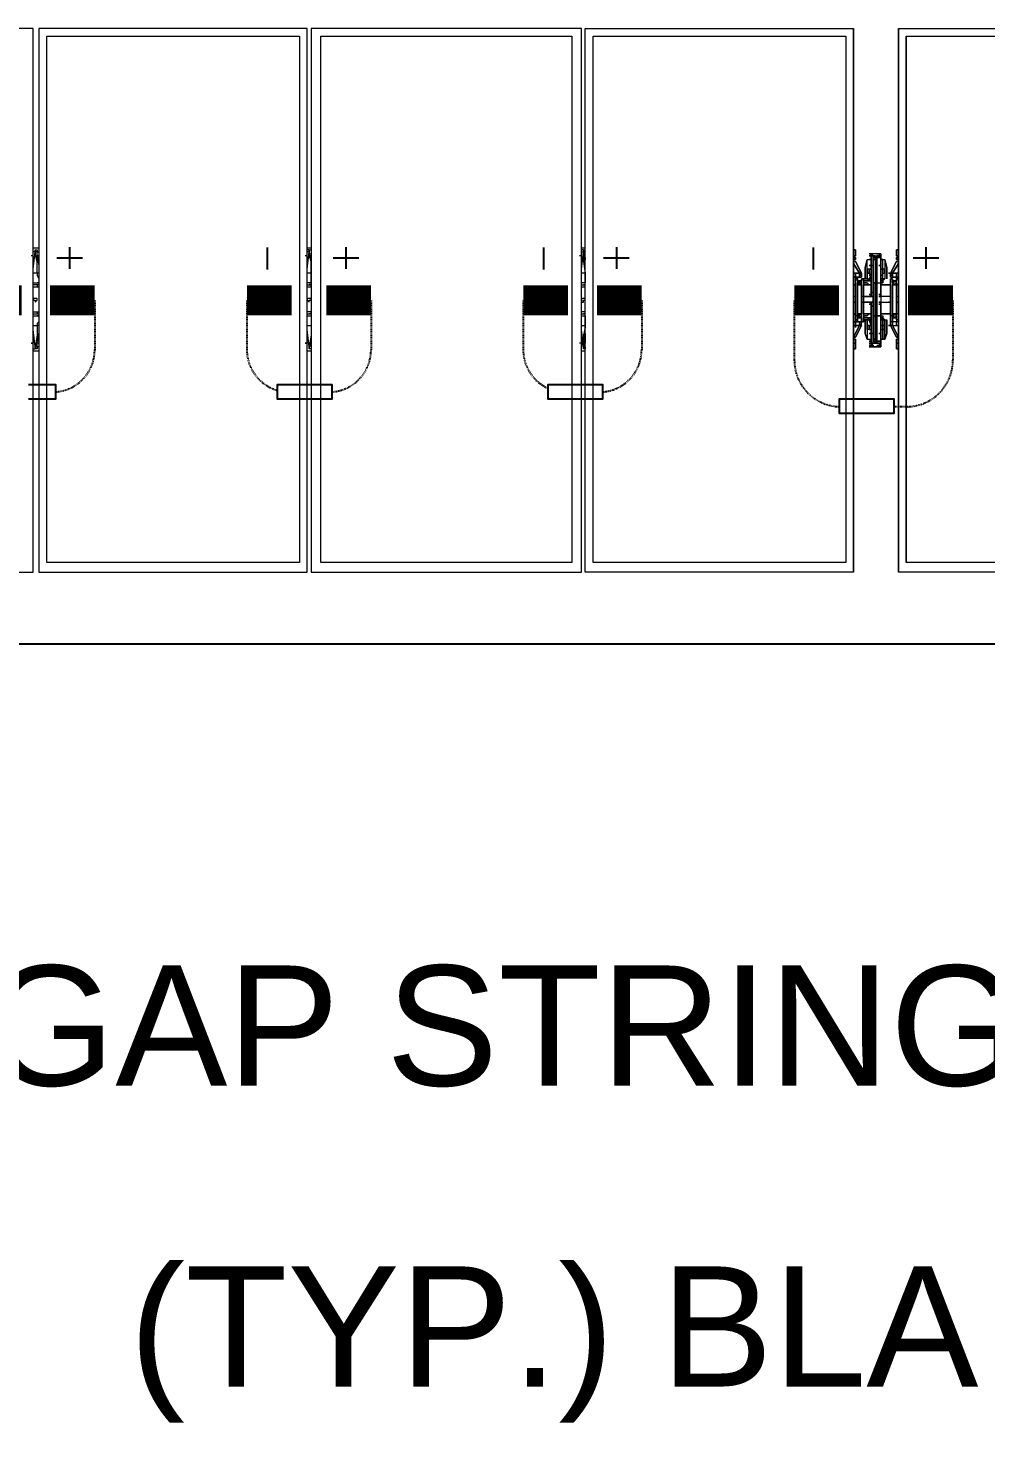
# Model space of a CAD drawing. Header units: feet. Extents: x -9903 to 12307, y -41 to 4121.
# Drawn here: x 8667.1 to 8826.4, y 2178.5 to 2414.5 of the extents above; entities that cross this region are included whole.
import ezdxf
from ezdxf import colors
from ezdxf.entities.mleader import LeaderData, LeaderLine
from ezdxf.lldxf.tags import DXFTag
from ezdxf.math import Vec2, Vec3

# ---------------------------------------------------------------- set-up
doc = ezdxf.new("R2010")
doc.units = ezdxf.units.FT
doc.header["$MEASUREMENT"] = 0
doc.linetypes.add('HIDDEN', pattern=[0.375, 0.25, -0.125])
for name, color, linetype in [('E-HARN-COMP', 8, 'Continuous'), ('E-TRNK-CABL-NEG', 6, 'HIDDEN'), ('E-TRUNK-CABLE-POS', 6, 'HIDDEN'), ('G-ANNO-TEXT', 1, 'Continuous'), ('Polarity-Text', 7, 'Continuous'), ('PV-DC-CABL-UG-', 10, 'DC-')]:
    doc.layers.add(name, color=color, linetype=linetype)
doc.styles.add('NEI-A', font='arial.ttf')
tags = doc.linetypes.add('DC-', pattern='A,0.176989,-0.049113,["DC-",NEI-A,S=0.1,R=0,X=0,Y=-0.05],-0.049113,-0.250887,0.176989', length=0.703091).pattern_tags.tags
tags[6] = DXFTag(74, 10)

# ---------------------------------------------------------------- blocks, each defined once
blk = doc.blocks.new('A$Cc93f9aa1')
at = {"lineweight": 5}
for points in [[(11.3395, 0), (11.1095, 0), (11.1095, 0.4666), (11.3395, 0.4666)], [(11.6079, 0), (11.3779, 0), (11.3779, 0.4666), (11.6079, 0.4666)], [(11.8429, 0.4666), (11.6112, 0.4666), (11.6112, 0), (11.8429, 0)], [(11.8462, 0), (12.0762, 0), (12.0762, 0.4666), (11.8462, 0.4666)], [(12.0812, 0), (12.3112, 0), (12.3112, 0.4666), (12.0812, 0.4666)], [(11.1162, 0.0067), (11.1162, 0.4583), (11.3329, 0.4583), (11.3329, 0.0067)], [(11.3845, 0.4583), (11.6012, 0.4583), (11.6012, 0.0067), (11.3845, 0.0067)], [(11.6195, 0.4583), (11.8345, 0.4583), (11.8345, 0.0067), (11.6195, 0.0067)], [(11.8529, 0.0067), (11.8529, 0.4583), (12.0695, 0.4583), (12.0695, 0.0067)], [(11.3412, 0.2667), (11.3412, 0.27), (11.3412, 0.275), (11.3395, 0.275), (11.3412, 0.275), (11.3412, 0.27)], [(11.3645, 0.2733), (11.3629, 0.2733), (11.3612, 0.2733), (11.3545, 0.2733), (11.3562, 0.2733), (11.3612, 0.2733), (11.3629, 0.2733)], [(11.3562, 0.2733), (11.3545, 0.2733)], [(11.3579, 0.2683), (11.3579, 0.2467), (11.3545, 0.2467), (11.3545, 0.2683)], [(11.3579, 0.27), (11.3562, 0.27)], [(11.3579, 0.27), (11.3562, 0.27)], [(11.3645, 0.2683), (11.3629, 0.2683)], [(11.3762, 0.27), (11.3762, 0.2667), (11.3762, 0.27), (11.3762, 0.275), (11.3779, 0.275), (11.3762, 0.275)], [(11.3395, 0.2517), (11.3395, 0.25), (11.3412, 0.25), (11.3412, 0.2517), (11.3445, 0.2517), (11.3445, 0.2533), (11.3445, 0.255), (11.3462, 0.255), (11.3412, 0.265), (11.3462, 0.255), (11.3445, 0.255), (11.3412, 0.255), (11.3412, 0.2517), (11.3445, 0.2517), (11.3445, 0.2533), (11.3445, 0.255), (11.3412, 0.255), (11.3412, 0.2517)], [(11.3545, 0.2667), (11.3529, 0.2667), (11.3512, 0.2667), (11.3512, 0.2583), (11.3529, 0.2583), (11.3529, 0.2667)], [(11.3529, 0.2667), (11.3529, 0.2583), (11.3529, 0.255), (11.3529, 0.25), (11.3512, 0.25), (11.3512, 0.2567), (11.3512, 0.255), (11.3529, 0.255), (11.3512, 0.255), (11.3512, 0.2567), (11.3512, 0.2583), (11.3512, 0.2567), (11.3512, 0.2517), (11.3512, 0.25), (11.3529, 0.25), (11.3529, 0.255), (11.3529, 0.2583), (11.3512, 0.2583), (11.3512, 0.2667)], [(11.3645, 0.2617), (11.3629, 0.2617), (11.3612, 0.2617), (11.3629, 0.2617)], [(11.3629, 0.2383), (11.3629, 0.2617), (11.3629, 0.2383), (11.3629, 0.2367), (11.3629, 0.235), (11.3629, 0.2367), (11.3629, 0.2383), (11.3629, 0.235), (11.3645, 0.235), (11.3629, 0.235), (11.3645, 0.235), (11.3629, 0.235), (11.3645, 0.235), (11.3629, 0.235)], [(11.3662, 0.2567), (11.3662, 0.25), (11.3645, 0.25), (11.3629, 0.255), (11.3662, 0.255), (11.3662, 0.2567), (11.3662, 0.2583)], [(11.3645, 0.255), (11.3645, 0.2583)], [(11.3679, 0.25), (11.3679, 0.26), (11.3679, 0.25), (11.3695, 0.25)], [(11.3412, 0.21), (11.3412, 0.2133), (11.3412, 0.215), (11.3395, 0.215), (11.3395, 0.25), (11.3395, 0.215), (11.3412, 0.215), (11.3412, 0.2133), (11.3412, 0.21), (11.3445, 0.21), (11.3462, 0.21), (11.3412, 0.2), (11.3462, 0.21), (11.3445, 0.21), (11.3445, 0.2117), (11.3445, 0.21)], [(11.3412, 0.245), (11.3395, 0.245)], [(11.3412, 0.2467), (11.3429, 0.245), (11.3445, 0.245), (11.3445, 0.2483), (11.3429, 0.2483), (11.3412, 0.2483)], [(11.3429, 0.2483), (11.3412, 0.2467), (11.3429, 0.245), (11.3445, 0.2467)], [(11.3429, 0.2483), (11.3412, 0.2483), (11.3412, 0.2467), (11.3412, 0.245), (11.3429, 0.245), (11.3445, 0.245), (11.3445, 0.2467), (11.3445, 0.2483)], [(11.3412, 0.2467), (11.3412, 0.2483), (11.3429, 0.2483), (11.3445, 0.2483), (11.3445, 0.245), (11.3429, 0.245)], [(11.3429, 0.2483), (11.3412, 0.2467), (11.3429, 0.245), (11.3445, 0.2467)], [(11.3445, 0.2467), (11.3429, 0.2467)], [(11.3445, 0.2467), (11.3429, 0.2467)], [(11.3479, 0.255), (11.3462, 0.255), (11.3445, 0.255), (11.3445, 0.2533), (11.3445, 0.255), (11.3462, 0.255)], [(11.3445, 0.2517), (11.3462, 0.2517), (11.3462, 0.215), (11.3445, 0.215), (11.3462, 0.215), (11.3462, 0.2517), (11.3445, 0.2517), (11.3462, 0.2517), (11.3462, 0.255), (11.3462, 0.2517)], [(11.3462, 0.245), (11.3545, 0.245)], [(11.3545, 0.2483), (11.3529, 0.2483)], [(11.3629, 0.245), (11.3695, 0.245)], [(11.3662, 0.25), (11.3645, 0.2483)], [(11.3695, 0.2467), (11.3662, 0.2467), (11.3645, 0.245), (11.3662, 0.2467)], [(11.3729, 0.2483), (11.3712, 0.2467), (11.3729, 0.245), (11.3745, 0.2467)], [(11.3729, 0.2483), (11.3712, 0.2467), (11.3729, 0.245), (11.3745, 0.2467)], [(11.3745, 0.2467), (11.3729, 0.2467)], [(11.3745, 0.2467), (11.3729, 0.2467)], [(11.3745, 0.2467), (11.3729, 0.2467)], [(11.3745, 0.2467), (11.3729, 0.2467)], [(11.3762, 0.245), (11.3779, 0.245)], [(11.3412, 0.235), (11.3395, 0.235)], [(11.3412, 0.235), (11.3395, 0.235)], [(11.3645, 0.2367), (11.3629, 0.2367)], [(11.3779, 0.235), (11.3762, 0.235)], [(11.3762, 0.235), (11.3779, 0.235)], [(11.6095, 0.235), (11.6095, 0.2333), (11.6079, 0.2333), (11.6079, 0.2317), (11.6095, 0.2317), (11.6112, 0.2317), (11.6112, 0.2333), (11.6112, 0.235)], [(11.8445, 0.235), (11.8445, 0.2333), (11.8429, 0.2333), (11.8429, 0.2317), (11.8445, 0.2317), (11.8462, 0.2317), (11.8462, 0.2333)], [(12.0795, 0.235), (12.0778, 0.2333), (12.0778, 0.2317), (12.0812, 0.2317), (12.0812, 0.2333), (12.0795, 0.2333)], [(11.3412, 0.23), (11.3395, 0.23)], [(11.3412, 0.23), (11.3395, 0.23)], [(11.3412, 0.2183), (11.3412, 0.22), (11.3395, 0.22), (11.3412, 0.22), (11.3429, 0.22), (11.3412, 0.22), (11.3412, 0.2183), (11.3412, 0.2167), (11.3429, 0.2167), (11.3445, 0.2167), (11.3445, 0.2183), (11.3445, 0.2167), (11.3429, 0.2167)], [(11.3445, 0.2183), (11.3445, 0.22), (11.3429, 0.22), (11.3412, 0.22), (11.3412, 0.2183), (11.3429, 0.2167), (11.3445, 0.2167)], [(11.3429, 0.22), (11.3412, 0.22), (11.3412, 0.2183), (11.3412, 0.2167), (11.3429, 0.2167), (11.3445, 0.2167), (11.3445, 0.2183), (11.3445, 0.22)], [(11.3429, 0.22), (11.3412, 0.2183), (11.3429, 0.2167), (11.3445, 0.2183)], [(11.3429, 0.22), (11.3412, 0.2183), (11.3429, 0.2167), (11.3445, 0.2183)], [(11.3545, 0.22), (11.3462, 0.22)], [(11.3545, 0.23), (11.3562, 0.23), (11.3545, 0.23), (11.3562, 0.23), (11.3545, 0.23), (11.3562, 0.23), (11.3545, 0.23), (11.3545, 0.2267)], [(11.3562, 0.23), (11.3545, 0.23)], [(11.3629, 0.2267), (11.3629, 0.23)], [(11.3695, 0.22), (11.3629, 0.22)], [(11.3662, 0.2183), (11.3645, 0.22), (11.3662, 0.2183), (11.3695, 0.2183)], [(11.3729, 0.22), (11.3712, 0.2183), (11.3729, 0.2167), (11.3745, 0.2183)], [(11.3729, 0.2167), (11.3745, 0.2167), (11.3745, 0.2183), (11.3745, 0.22), (11.3729, 0.22), (11.3712, 0.22), (11.3712, 0.2183), (11.3712, 0.2167)], [(11.3729, 0.22), (11.3712, 0.2183), (11.3729, 0.2167), (11.3745, 0.2183)], [(11.3762, 0.23), (11.3779, 0.23)], [(11.3779, 0.23), (11.3762, 0.23)], [(11.3779, 0.22), (11.3762, 0.22)], [(11.3445, 0.2183), (11.3429, 0.2183)], [(11.3479, 0.21), (11.3462, 0.21), (11.3462, 0.2117), (11.3445, 0.2117), (11.3462, 0.2117), (11.3462, 0.21), (11.3462, 0.2133), (11.3445, 0.2133), (11.3462, 0.2133), (11.3462, 0.21)], [(11.3495, 0.215), (11.3495, 0.205), (11.3495, 0.215), (11.3495, 0.2133), (11.3495, 0.215), (11.3495, 0.205), (11.3512, 0.1983), (11.3495, 0.205)], [(11.3512, 0.215), (11.3529, 0.2167), (11.3512, 0.215), (11.3529, 0.2167), (11.3529, 0.215), (11.3529, 0.2167), (11.3512, 0.215), (11.3529, 0.2167), (11.3545, 0.2167), (11.3529, 0.2167), (11.3545, 0.2167), (11.3529, 0.2167)], [(11.3512, 0.2133), (11.3512, 0.215), (11.3529, 0.215), (11.3529, 0.2117), (11.3529, 0.21), (11.3512, 0.21), (11.3512, 0.2083), (11.3512, 0.215), (11.3529, 0.215), (11.3529, 0.2117), (11.3529, 0.21), (11.3512, 0.21), (11.3512, 0.2083), (11.3512, 0.2067), (11.3529, 0.2067), (11.3529, 0.1983), (11.3545, 0.1983), (11.3529, 0.1983), (11.3512, 0.1983), (11.3512, 0.2067), (11.3512, 0.2083)], [(11.3529, 0.21), (11.3529, 0.2067)], [(11.3662, 0.2083), (11.3662, 0.215), (11.3645, 0.215), (11.3629, 0.2117), (11.3645, 0.21), (11.3662, 0.21), (11.3662, 0.2083), (11.3662, 0.2067), (11.3662, 0.1983), (11.3629, 0.1983), (11.3629, 0.2067), (11.3662, 0.2067), (11.3662, 0.2083), (11.3662, 0.21), (11.3645, 0.21), (11.3629, 0.2117), (11.3645, 0.215), (11.3645, 0.2167), (11.3662, 0.2167), (11.3645, 0.2167), (11.3662, 0.215), (11.3662, 0.2133), (11.3662, 0.215), (11.3645, 0.215), (11.3645, 0.2167), (11.3662, 0.2167), (11.3645, 0.2167), (11.3629, 0.2167), (11.3695, 0.2167), (11.3629, 0.2167), (11.3645, 0.2167), (11.3662, 0.215), (11.3645, 0.2167), (11.3662, 0.215), (11.3645, 0.2167), (11.3662, 0.215), (11.3679, 0.215), (11.3679, 0.205), (11.3662, 0.1983), (11.3679, 0.205), (11.3679, 0.215), (11.3662, 0.215), (11.3662, 0.2133)], [(11.3645, 0.2067), (11.3645, 0.21)], [(11.3679, 0.215), (11.3679, 0.205), (11.3679, 0.215), (11.3695, 0.215)], [(11.3729, 0.21), (11.3712, 0.21), (11.3712, 0.2117), (11.3729, 0.2117), (11.3712, 0.2117), (11.3712, 0.21)], [(11.3745, 0.2183), (11.3729, 0.2183)], [(11.3745, 0.2183), (11.3729, 0.2183)], [(11.3745, 0.2183), (11.3729, 0.2183)], [(11.3745, 0.2183), (11.3729, 0.2183)], [(11.3395, 0.19), (11.3412, 0.19), (11.3412, 0.195), (11.3412, 0.19)], [(11.3412, 0.1967), (11.3412, 0.1983)], [(11.3512, 0.1983), (11.3512, 0.2067), (11.3529, 0.2067), (11.3529, 0.1983)], [(11.3562, 0.2033), (11.3545, 0.2033)], [(11.3595, 0.1967), (11.3579, 0.1967)], [(11.3612, 0.195), (11.3595, 0.195), (11.3612, 0.195), (11.3629, 0.1933), (11.3645, 0.1933), (11.3629, 0.1933), (11.3612, 0.195), (11.3595, 0.195), (11.3612, 0.195), (11.3595, 0.195), (11.3612, 0.195), (11.3612, 0.1967)], [(11.3612, 0.195), (11.3595, 0.195)], [(11.3645, 0.2033), (11.3629, 0.2033), (11.3612, 0.2033), (11.3629, 0.2033)], [(11.3629, 0.195), (11.3629, 0.1933), (11.3612, 0.195), (11.3629, 0.195), (11.3645, 0.195)], [(11.3662, 0.1983), (11.3629, 0.1983), (11.3629, 0.2067), (11.3662, 0.2067)], [(11.3645, 0.1983), (11.3629, 0.1983)], [(11.3629, 0.1967), (11.3629, 0.195)], [(11.3762, 0.1983), (11.3762, 0.1967)], [(11.3779, 0.19), (11.3762, 0.19), (11.3762, 0.195), (11.3762, 0.19)]]:
    blk.add_lwpolyline(points, close=True, dxfattribs=at)
for points in [[(11.3395, 0), (11.3395, 0.4666)], [(11.3779, 0.4666), (11.3779, 0)], [(11.3329, 0.0067), (11.3329, 0.4583)], [(11.3845, 0.0067), (11.3845, 0.4583)], [(11.3412, 0.27), (11.3412, 0.27)], [(11.3612, 0.2717), (11.3629, 0.2717), (11.3612, 0.2717), (11.3629, 0.2717), (11.3645, 0.2717), (11.3629, 0.2717), (11.3612, 0.27), (11.3595, 0.27), (11.3612, 0.27), (11.3595, 0.27), (11.3612, 0.27), (11.3629, 0.27), (11.3645, 0.27), (11.3629, 0.27), (11.3645, 0.27), (11.3629, 0.27), (11.3645, 0.27), (11.3629, 0.27), (11.3645, 0.27), (11.3629, 0.27), (11.3629, 0.2733), (11.3629, 0.2717), (11.3612, 0.27), (11.3612, 0.2683), (11.3595, 0.2683), (11.3595, 0.27), (11.3612, 0.27), (11.3595, 0.27), (11.3612, 0.27), (11.3612, 0.2683), (11.3595, 0.2683), (11.3579, 0.2683), (11.3579, 0.27), (11.3562, 0.27), (11.3545, 0.27), (11.3562, 0.27), (11.3545, 0.27), (11.3545, 0.2617), (11.3545, 0.2383), (11.3545, 0.235), (11.3562, 0.235), (11.3545, 0.235), (11.3462, 0.235), (11.3479, 0.235)], [(11.3562, 0.2717), (11.3545, 0.2717), (11.3562, 0.27), (11.3545, 0.27), (11.3562, 0.27), (11.3545, 0.27), (11.3545, 0.2617), (11.3562, 0.2617), (11.3545, 0.2617), (11.3562, 0.2617), (11.3545, 0.2617), (11.3545, 0.2383), (11.3545, 0.235), (11.3562, 0.235), (11.3545, 0.235), (11.3545, 0.2367), (11.3545, 0.2383), (11.3545, 0.2367), (11.3545, 0.235), (11.3562, 0.235), (11.3545, 0.235), (11.3462, 0.235), (11.3462, 0.23), (11.3545, 0.23), (11.3545, 0.2267), (11.3545, 0.2033), (11.3545, 0.195), (11.3562, 0.195), (11.3579, 0.195), (11.3562, 0.195), (11.3579, 0.195), (11.3562, 0.195), (11.3579, 0.195), (11.3562, 0.195), (11.3545, 0.1933), (11.3562, 0.1933), (11.3545, 0.1933), (11.3612, 0.1933), (11.3629, 0.1933), (11.3612, 0.1933)], [(11.3579, 0.2717), (11.3562, 0.2717), (11.3545, 0.2717), (11.3545, 0.2733), (11.3545, 0.27), (11.3545, 0.2683), (11.3562, 0.2683), (11.3545, 0.2683), (11.3545, 0.2733), (11.3545, 0.2717), (11.3562, 0.2717)], [(11.3545, 0.2717), (11.3562, 0.27)], [(11.3545, 0.2717), (11.3562, 0.2717)], [(11.3545, 0.27), (11.3545, 0.27)], [(11.3545, 0.27), (11.3545, 0.27)], [(11.3595, 0.2467), (11.3595, 0.2683), (11.3612, 0.2683), (11.3612, 0.2467), (11.3595, 0.2467), (11.3595, 0.2183), (11.3612, 0.2183), (11.3612, 0.2467), (11.3612, 0.2683), (11.3595, 0.2683), (11.3595, 0.2467), (11.3612, 0.2467), (11.3612, 0.2183), (11.3595, 0.2183), (11.3595, 0.2467), (11.3579, 0.2467), (11.3579, 0.2683), (11.3545, 0.2683), (11.3545, 0.2467), (11.3579, 0.2467), (11.3579, 0.2667), (11.3595, 0.2667), (11.3612, 0.2667), (11.3595, 0.2667), (11.3579, 0.2667)], [(11.3562, 0.27), (11.3579, 0.27)], [(11.3562, 0.27), (11.3579, 0.27)], [(11.3562, 0.27), (11.3579, 0.27), (11.3579, 0.2683)], [(11.3579, 0.27), (11.3595, 0.27), (11.3595, 0.2683), (11.3612, 0.2683), (11.3595, 0.2683), (11.3579, 0.2683), (11.3579, 0.2667), (11.3579, 0.2467)], [(11.3579, 0.2683), (11.3595, 0.2683)], [(11.3579, 0.2667), (11.3579, 0.2683)], [(11.3579, 0.2683), (11.3595, 0.2683)], [(11.3579, 0.2683), (11.3595, 0.2683)], [(11.3579, 0.2683), (11.3595, 0.2683)], [(11.3595, 0.27), (11.3612, 0.27), (11.3629, 0.27), (11.3629, 0.2617), (11.3629, 0.27), (11.3629, 0.2733), (11.3629, 0.2717)], [(11.3612, 0.27), (11.3612, 0.27)], [(11.6112, 0.2767), (11.6079, 0.2767)], [(11.6095, 0.255), (11.6079, 0.255), (11.6079, 0.2567), (11.6095, 0.2633), (11.6095, 0.2733), (11.6095, 0.275), (11.6095, 0.2717), (11.6079, 0.27), (11.6079, 0.2683)], [(11.6112, 0.27), (11.6112, 0.2733)], [(11.8462, 0.2767), (11.8429, 0.2767)], [(11.8445, 0.27), (11.8445, 0.2733), (11.8429, 0.2717), (11.8429, 0.27), (11.8429, 0.2683)], [(11.8445, 0.255), (11.8429, 0.255), (11.8429, 0.2633), (11.8445, 0.2733)], [(11.8445, 0.2733), (11.8445, 0.275), (11.8445, 0.2733)], [(12.0812, 0.2767), (12.0762, 0.2767)], [(12.0762, 0.255), (12.0778, 0.255), (12.0778, 0.2633), (12.0795, 0.2733)], [(12.0812, 0.275), (12.0795, 0.275), (12.0795, 0.2733), (12.0778, 0.2733), (12.0778, 0.27), (12.0778, 0.2683)], [(12.0795, 0.27), (12.0795, 0.2733), (12.0795, 0.275)], [(11.3412, 0.2667), (11.3412, 0.2667)], [(11.3412, 0.2667), (11.3412, 0.2667)], [(11.3595, 0.2183), (11.3579, 0.2183), (11.3579, 0.1983), (11.3579, 0.1967), (11.3595, 0.1967), (11.3612, 0.1967), (11.3612, 0.2183), (11.3612, 0.1967), (11.3595, 0.1967), (11.3595, 0.2183), (11.3579, 0.2183), (11.3545, 0.2183), (11.3545, 0.2467), (11.3529, 0.2467), (11.3529, 0.2483), (11.3545, 0.2483), (11.3529, 0.2483), (11.3529, 0.25), (11.3529, 0.2483), (11.3512, 0.25), (11.3495, 0.25), (11.3495, 0.2617), (11.3512, 0.2667), (11.3495, 0.2617), (11.3495, 0.25), (11.3495, 0.2517), (11.3495, 0.25), (11.3495, 0.26), (11.3495, 0.25)], [(11.3512, 0.26), (11.3512, 0.26)], [(11.3512, 0.26), (11.3512, 0.26)], [(11.3645, 0.2667), (11.3629, 0.2667), (11.3629, 0.2583), (11.3662, 0.2583), (11.3662, 0.2667), (11.3629, 0.2667), (11.3629, 0.2583), (11.3662, 0.2583), (11.3662, 0.2667), (11.3679, 0.2617), (11.3679, 0.25), (11.3662, 0.25), (11.3662, 0.2517), (11.3662, 0.2567), (11.3662, 0.255), (11.3629, 0.255), (11.3645, 0.25), (11.3645, 0.2483), (11.3662, 0.25), (11.3662, 0.2517), (11.3662, 0.25), (11.3645, 0.25), (11.3645, 0.2483), (11.3662, 0.25), (11.3645, 0.2483), (11.3629, 0.2483), (11.3695, 0.2483), (11.3629, 0.2483), (11.3645, 0.2483), (11.3662, 0.2483), (11.3645, 0.2483)], [(11.3662, 0.2483), (11.3645, 0.2483), (11.3662, 0.25), (11.3679, 0.25), (11.3679, 0.2617), (11.3662, 0.2667), (11.3629, 0.2667)], [(11.3645, 0.2667), (11.3645, 0.2667)], [(11.3645, 0.2667), (11.3645, 0.2667)], [(11.3662, 0.26), (11.3662, 0.26)], [(11.3662, 0.26), (11.3662, 0.26)], [(11.3762, 0.2133), (11.3762, 0.215), (11.3762, 0.2133), (11.3779, 0.2133), (11.3745, 0.2133), (11.3745, 0.215), (11.3762, 0.215), (11.3762, 0.25), (11.3745, 0.25), (11.3745, 0.2517), (11.3779, 0.2517), (11.3745, 0.2517), (11.3762, 0.2517), (11.3762, 0.255), (11.3729, 0.255), (11.3712, 0.255), (11.3762, 0.265), (11.3712, 0.255), (11.3729, 0.255), (11.3762, 0.255), (11.3762, 0.2517), (11.3745, 0.2517), (11.3712, 0.2517), (11.3729, 0.2517), (11.3729, 0.2533), (11.3729, 0.255), (11.3729, 0.2533), (11.3712, 0.255), (11.3729, 0.255), (11.3712, 0.255), (11.3712, 0.2517), (11.3729, 0.2517), (11.3729, 0.2533), (11.3712, 0.255), (11.3712, 0.2517), (11.3745, 0.2517), (11.3745, 0.25), (11.3762, 0.25), (11.3762, 0.215), (11.3745, 0.215), (11.3745, 0.2133), (11.3762, 0.2133), (11.3762, 0.21), (11.3729, 0.21), (11.3712, 0.21), (11.3762, 0.2), (11.3712, 0.21), (11.3729, 0.21), (11.3729, 0.2117), (11.3729, 0.21), (11.3762, 0.21), (11.3762, 0.2133), (11.3745, 0.2133), (11.3779, 0.2133)], [(11.3762, 0.2667), (11.3762, 0.2667)], [(11.3762, 0.2667), (11.3762, 0.2667)], [(11.3395, 0.2517), (11.3412, 0.2517), (11.3395, 0.2517)], [(11.3395, 0.2517), (11.3395, 0.25), (11.3412, 0.25), (11.3412, 0.2517)], [(11.3412, 0.2483), (11.3412, 0.2467)], [(11.3412, 0.2483), (11.3412, 0.2483)], [(11.3429, 0.2483), (11.3412, 0.2483)], [(11.3412, 0.2467), (11.3412, 0.245)], [(11.3412, 0.2467), (11.3412, 0.2467)], [(11.3412, 0.245), (11.3429, 0.245)], [(11.3412, 0.245), (11.3412, 0.245)], [(11.3429, 0.2483), (11.3429, 0.2483)], [(11.3445, 0.2483), (11.3429, 0.2483)], [(11.3429, 0.2467), (11.3445, 0.2467)], [(11.3429, 0.2467), (11.3445, 0.2467)], [(11.3429, 0.2467), (11.3445, 0.2467)], [(11.3429, 0.2467), (11.3445, 0.2467)], [(11.3429, 0.2467), (11.3445, 0.2467)], [(11.3429, 0.2467), (11.3445, 0.2467)], [(11.3429, 0.2467), (11.3445, 0.2467)], [(11.3429, 0.2467), (11.3445, 0.2467)], [(11.3429, 0.2467), (11.3445, 0.2467)], [(11.3429, 0.2467), (11.3445, 0.2467)], [(11.3429, 0.2467), (11.3445, 0.2467)], [(11.3429, 0.2467), (11.3445, 0.2467)], [(11.3429, 0.2467), (11.3445, 0.2467)], [(11.3429, 0.2467), (11.3445, 0.2467)], [(11.3429, 0.245), (11.3445, 0.245)], [(11.3429, 0.245), (11.3429, 0.245)], [(11.3445, 0.2517), (11.3445, 0.2517)], [(11.3445, 0.2517), (11.3445, 0.2517)], [(11.3445, 0.2483), (11.3445, 0.2483)], [(11.3445, 0.2467), (11.3445, 0.2483)], [(11.3445, 0.2467), (11.3462, 0.2467)], [(11.3445, 0.2467), (11.3445, 0.2467)], [(11.3445, 0.245), (11.3445, 0.2467)], [(11.3445, 0.245), (11.3445, 0.245)], [(11.3462, 0.2517), (11.3462, 0.2517)], [(11.3462, 0.2517), (11.3462, 0.2517)], [(11.3579, 0.2183), (11.3579, 0.1967), (11.3545, 0.1967), (11.3545, 0.2183), (11.3529, 0.2183), (11.3529, 0.2167), (11.3545, 0.2167), (11.3529, 0.2167), (11.3529, 0.2183), (11.3545, 0.2183), (11.3545, 0.1967), (11.3579, 0.1967), (11.3579, 0.2183), (11.3579, 0.1983), (11.3595, 0.1983), (11.3612, 0.1983), (11.3595, 0.1983), (11.3579, 0.1983), (11.3579, 0.1967), (11.3579, 0.195), (11.3562, 0.195), (11.3545, 0.1933), (11.3562, 0.1933), (11.3545, 0.1933), (11.3545, 0.195), (11.3545, 0.1967), (11.3545, 0.195), (11.3545, 0.1967), (11.3545, 0.195), (11.3545, 0.1967), (11.3545, 0.195), (11.3545, 0.1933), (11.3562, 0.195), (11.3579, 0.195), (11.3579, 0.1967), (11.3595, 0.1967), (11.3595, 0.2183), (11.3579, 0.2183), (11.3579, 0.2467), (11.3595, 0.2467), (11.3579, 0.2467), (11.3579, 0.2183), (11.3545, 0.2183), (11.3545, 0.2467), (11.3529, 0.2467), (11.3529, 0.2483), (11.3512, 0.25), (11.3529, 0.2483), (11.3545, 0.2483), (11.3529, 0.2483), (11.3512, 0.25)], [(11.3512, 0.25), (11.3529, 0.2483)], [(11.3512, 0.25), (11.3529, 0.2483)], [(11.3529, 0.2483), (11.3545, 0.2483)], [(11.3529, 0.2483), (11.3545, 0.2483)], [(11.3579, 0.2183), (11.3579, 0.2467), (11.3579, 0.2183)], [(11.3729, 0.2517), (11.3712, 0.2517), (11.3695, 0.2517), (11.3695, 0.215), (11.3712, 0.215), (11.3695, 0.215), (11.3695, 0.2517), (11.3712, 0.2517)], [(11.3712, 0.2517), (11.3712, 0.2517)], [(11.3729, 0.2467), (11.3729, 0.245), (11.3745, 0.245), (11.3745, 0.2467), (11.3745, 0.2483), (11.3729, 0.2483), (11.3712, 0.2483), (11.3712, 0.2467), (11.3712, 0.245), (11.3729, 0.245)], [(11.3712, 0.2483), (11.3712, 0.2467)], [(11.3712, 0.2483), (11.3712, 0.2483)], [(11.3729, 0.2483), (11.3712, 0.2483)], [(11.3712, 0.2467), (11.3712, 0.245)], [(11.3712, 0.2467), (11.3712, 0.2467)], [(11.3712, 0.245), (11.3729, 0.245)], [(11.3712, 0.245), (11.3712, 0.245)], [(11.3729, 0.2517), (11.3729, 0.2517)], [(11.3729, 0.2517), (11.3729, 0.2517)], [(11.3729, 0.2483), (11.3729, 0.2467)], [(11.3745, 0.2483), (11.3729, 0.2483)], [(11.3729, 0.2483), (11.3729, 0.2467)], [(11.3729, 0.2483), (11.3745, 0.2483), (11.3729, 0.2483)], [(11.3729, 0.2483), (11.3729, 0.2483)], [(11.3729, 0.2467), (11.3745, 0.2467)], [(11.3729, 0.2467), (11.3745, 0.2467)], [(11.3729, 0.2467), (11.3745, 0.2467)], [(11.3729, 0.2467), (11.3745, 0.2467)], [(11.3729, 0.2467), (11.3745, 0.2467)], [(11.3729, 0.2467), (11.3745, 0.2467)], [(11.3729, 0.2467), (11.3745, 0.2467)], [(11.3729, 0.2467), (11.3745, 0.2467)], [(11.3729, 0.2467), (11.3745, 0.2467)], [(11.3729, 0.2467), (11.3729, 0.245)], [(11.3729, 0.2467), (11.3745, 0.2467)], [(11.3729, 0.245), (11.3745, 0.245)], [(11.3745, 0.245), (11.3729, 0.245)], [(11.3729, 0.245), (11.3745, 0.245)], [(11.3729, 0.245), (11.3729, 0.245)], [(11.3745, 0.2483), (11.3745, 0.245)], [(11.3745, 0.2483), (11.3745, 0.245)], [(11.3745, 0.2483), (11.3745, 0.2483)], [(11.3745, 0.2467), (11.3745, 0.2483)], [(11.3745, 0.2467), (11.3762, 0.2467)], [(11.3745, 0.2467), (11.3745, 0.2467)], [(11.3745, 0.245), (11.3745, 0.2467)], [(11.3745, 0.245), (11.3745, 0.245)], [(11.3779, 0.2517), (11.3762, 0.2517), (11.3762, 0.25), (11.3762, 0.2517)], [(11.6095, 0.2467), (11.6079, 0.2467), (11.6079, 0.255)], [(11.6112, 0.2467), (11.6079, 0.2467)], [(11.6112, 0.245), (11.6079, 0.245), (11.6095, 0.245)], [(11.6079, 0.245), (11.6079, 0.2433), (11.6112, 0.2433)], [(11.8445, 0.2467), (11.8429, 0.2467), (11.8429, 0.255)], [(11.8462, 0.2467), (11.8429, 0.2467)], [(11.8462, 0.245), (11.8429, 0.245), (11.8445, 0.245)], [(11.8429, 0.245), (11.8429, 0.2433), (11.8462, 0.2433)], [(12.0812, 0.2467), (12.0778, 0.2467), (12.0762, 0.2467), (12.0762, 0.2517), (12.0778, 0.2533), (12.0778, 0.255)], [(12.0762, 0.2467), (12.0778, 0.2467)], [(12.0812, 0.245), (12.0778, 0.245), (12.0762, 0.245)], [(12.0812, 0.2433), (12.0778, 0.2433), (12.0762, 0.2433)], [(12.0778, 0.2433), (12.0778, 0.245)], [(11.3462, 0.235), (11.3462, 0.23), (11.3545, 0.23), (11.3545, 0.2267), (11.3545, 0.2033), (11.3545, 0.195), (11.3562, 0.195), (11.3545, 0.195)], [(11.3545, 0.2367), (11.3562, 0.2367)], [(11.3545, 0.2367), (11.3562, 0.2367)], [(11.3712, 0.235), (11.3695, 0.235), (11.3612, 0.235), (11.3695, 0.235), (11.3695, 0.23), (11.3612, 0.23), (11.3695, 0.23), (11.3712, 0.23)], [(11.3629, 0.2367), (11.3645, 0.2367)], [(11.3695, 0.235), (11.3695, 0.23)], [(11.3412, 0.22), (11.3412, 0.22)], [(11.3429, 0.22), (11.3445, 0.22)], [(11.3429, 0.22), (11.3429, 0.22)], [(11.3445, 0.22), (11.3429, 0.22)], [(11.3445, 0.2183), (11.3445, 0.22)], [(11.3445, 0.22), (11.3445, 0.22)], [(11.3445, 0.2183), (11.3445, 0.22)], [(11.3545, 0.23), (11.3562, 0.23)], [(11.3545, 0.23), (11.3562, 0.23)], [(11.3579, 0.1933), (11.3562, 0.1933), (11.3612, 0.1933), (11.3629, 0.1933), (11.3612, 0.195), (11.3629, 0.195), (11.3629, 0.2033), (11.3629, 0.2267), (11.3629, 0.23), (11.3645, 0.23), (11.3629, 0.23), (11.3645, 0.23), (11.3629, 0.23), (11.3645, 0.23), (11.3629, 0.23), (11.3645, 0.23), (11.3629, 0.23), (11.3629, 0.2267), (11.3629, 0.2033), (11.3629, 0.195), (11.3645, 0.195), (11.3629, 0.195), (11.3629, 0.1933)], [(11.3712, 0.22), (11.3712, 0.2183)], [(11.3712, 0.22), (11.3712, 0.22)], [(11.3729, 0.22), (11.3712, 0.22)], [(11.3745, 0.22), (11.3729, 0.22)], [(11.3729, 0.2183), (11.3729, 0.22)], [(11.3729, 0.2183), (11.3729, 0.22), (11.3745, 0.22)], [(11.3729, 0.22), (11.3745, 0.22)], [(11.3745, 0.22), (11.3729, 0.22)], [(11.3729, 0.22), (11.3729, 0.22)], [(11.3745, 0.22), (11.3745, 0.2183)], [(11.3745, 0.2183), (11.3745, 0.22)], [(11.3745, 0.22), (11.3745, 0.22)], [(11.3745, 0.2183), (11.3745, 0.22)], [(11.6112, 0.2217), (11.6079, 0.2217), (11.6079, 0.22)], [(11.6112, 0.22), (11.6079, 0.22), (11.6095, 0.22)], [(11.8462, 0.2217), (11.8429, 0.2217), (11.8429, 0.22)], [(11.8462, 0.22), (11.8429, 0.22), (11.8445, 0.22)], [(12.0812, 0.2217), (12.0778, 0.2217), (12.0762, 0.2217)], [(12.0762, 0.22), (12.0778, 0.22), (12.0812, 0.22)], [(12.0778, 0.22), (12.0778, 0.2217)], [(11.3395, 0.2133), (11.3395, 0.215), (11.3395, 0.2133), (11.3445, 0.2133), (11.3445, 0.2117), (11.3445, 0.2133), (11.3412, 0.2133)], [(11.3395, 0.2133), (11.3412, 0.2133), (11.3395, 0.2133)], [(11.3412, 0.2183), (11.3412, 0.2183)], [(11.3412, 0.2167), (11.3412, 0.2167)], [(11.3429, 0.2183), (11.3445, 0.2183)], [(11.3429, 0.2183), (11.3445, 0.2183)], [(11.3429, 0.2183), (11.3445, 0.2183)], [(11.3429, 0.2183), (11.3445, 0.2183)], [(11.3429, 0.2183), (11.3445, 0.2183)], [(11.3429, 0.2183), (11.3445, 0.2183)], [(11.3429, 0.2183), (11.3445, 0.2183)], [(11.3429, 0.2183), (11.3445, 0.2183)], [(11.3429, 0.2183), (11.3445, 0.2183)], [(11.3429, 0.2183), (11.3445, 0.2183)], [(11.3429, 0.2183), (11.3445, 0.2183)], [(11.3429, 0.2183), (11.3445, 0.2183)], [(11.3429, 0.2183), (11.3445, 0.2183)], [(11.3429, 0.2183), (11.3445, 0.2183)], [(11.3429, 0.2183), (11.3445, 0.2183)], [(11.3429, 0.2183), (11.3445, 0.2183)], [(11.3429, 0.2167), (11.3429, 0.2167)], [(11.3445, 0.2183), (11.3445, 0.2183)], [(11.3445, 0.2167), (11.3445, 0.2167)], [(11.3445, 0.215), (11.3445, 0.215)], [(11.3445, 0.215), (11.3445, 0.215)], [(11.3462, 0.215), (11.3462, 0.215)], [(11.3462, 0.215), (11.3462, 0.215)], [(11.3529, 0.2167), (11.3545, 0.2167)], [(11.3712, 0.2183), (11.3712, 0.2167)], [(11.3712, 0.2183), (11.3712, 0.2183)], [(11.3712, 0.2167), (11.3729, 0.2167)], [(11.3712, 0.2167), (11.3712, 0.2167)], [(11.3712, 0.215), (11.3712, 0.215)], [(11.3712, 0.215), (11.3712, 0.215)], [(11.3729, 0.2133), (11.3712, 0.2133), (11.3712, 0.21), (11.3712, 0.2133), (11.3745, 0.2133), (11.3712, 0.2133), (11.3729, 0.2133), (11.3729, 0.2117), (11.3729, 0.2133), (11.3712, 0.2133)], [(11.3729, 0.2183), (11.3745, 0.2183)], [(11.3729, 0.2183), (11.3745, 0.2183)], [(11.3729, 0.2183), (11.3745, 0.2183)], [(11.3729, 0.2183), (11.3745, 0.2183)], [(11.3729, 0.2183), (11.3729, 0.2167)], [(11.3729, 0.2183), (11.3745, 0.2183)], [(11.3729, 0.2183), (11.3745, 0.2183)], [(11.3729, 0.2183), (11.3745, 0.2183)], [(11.3729, 0.2183), (11.3745, 0.2183)], [(11.3729, 0.2183), (11.3745, 0.2183)], [(11.3729, 0.2167), (11.3729, 0.2183)], [(11.3729, 0.2183), (11.3745, 0.2183)], [(11.3745, 0.2167), (11.3729, 0.2167)], [(11.3729, 0.2167), (11.3745, 0.2167)], [(11.3729, 0.2167), (11.3745, 0.2167)], [(11.3729, 0.2167), (11.3729, 0.2167)], [(11.3729, 0.215), (11.3729, 0.215)], [(11.3729, 0.215), (11.3729, 0.215)], [(11.3745, 0.2167), (11.3745, 0.2183)], [(11.3745, 0.2167), (11.3745, 0.2183)], [(11.3745, 0.2183), (11.3745, 0.2183)], [(11.3745, 0.2167), (11.3745, 0.2183)], [(11.3745, 0.2167), (11.3745, 0.2167)], [(11.6095, 0.1917), (11.6095, 0.2), (11.6079, 0.21), (11.6079, 0.2183), (11.6095, 0.2183)], [(11.6079, 0.2183), (11.6112, 0.2183)], [(11.8445, 0.2183), (11.8429, 0.2183), (11.8429, 0.21), (11.8429, 0.2), (11.8445, 0.1933), (11.8445, 0.1917), (11.8462, 0.1917)], [(11.8429, 0.2183), (11.8462, 0.2183)], [(12.0778, 0.21), (12.0778, 0.2117), (12.0762, 0.215), (12.0762, 0.2183), (12.0778, 0.2183), (12.0762, 0.2183)], [(12.0762, 0.21), (12.0778, 0.21), (12.0778, 0.2), (12.0795, 0.1933), (12.0795, 0.1917), (12.0812, 0.1917)], [(12.0812, 0.2183), (12.0778, 0.2183)], [(11.3412, 0.1983), (11.3412, 0.1983)], [(11.3412, 0.1983), (11.3412, 0.1983)], [(11.3412, 0.195), (11.3412, 0.195)], [(11.3412, 0.195), (11.3412, 0.195)], [(11.3512, 0.205), (11.3512, 0.205)], [(11.3512, 0.205), (11.3512, 0.205)], [(11.3512, 0.1983), (11.3512, 0.1983)], [(11.3545, 0.2033), (11.3562, 0.2033)], [(11.3545, 0.2033), (11.3562, 0.2033)], [(11.3545, 0.195), (11.3545, 0.195)], [(11.3545, 0.195), (11.3545, 0.195)], [(11.3562, 0.195), (11.3545, 0.1933)], [(11.3595, 0.195), (11.3595, 0.1967), (11.3612, 0.1967), (11.3595, 0.1967), (11.3595, 0.195), (11.3579, 0.195)], [(11.3579, 0.1967), (11.3595, 0.1967)], [(11.3579, 0.1967), (11.3595, 0.1967)], [(11.3595, 0.1967), (11.3612, 0.1967)], [(11.3595, 0.1967), (11.3612, 0.1967)], [(11.3595, 0.195), (11.3612, 0.195), (11.3595, 0.195)], [(11.3629, 0.195), (11.3629, 0.1967)], [(11.3629, 0.195), (11.3629, 0.1967)], [(11.3629, 0.195), (11.3645, 0.195)], [(11.3645, 0.1983), (11.3645, 0.1983)], [(11.3645, 0.1983), (11.3645, 0.1983)], [(11.3662, 0.205), (11.3662, 0.205)], [(11.3662, 0.205), (11.3662, 0.205)], [(11.3762, 0.1983), (11.3762, 0.1983)], [(11.3762, 0.1983), (11.3762, 0.1983)], [(11.3762, 0.195), (11.3762, 0.195)], [(11.3762, 0.195), (11.3762, 0.195)], [(11.6079, 0.1967), (11.6079, 0.195), (11.6095, 0.1933), (11.6095, 0.19), (11.6112, 0.19)], [(11.6112, 0.195), (11.6112, 0.1917), (11.6095, 0.1917), (11.6095, 0.19)], [(11.8445, 0.19), (11.8445, 0.1933), (11.8429, 0.1933), (11.8429, 0.195), (11.8429, 0.1967)], [(11.8445, 0.195), (11.8445, 0.1917), (11.8445, 0.19), (11.8462, 0.19)], [(12.0778, 0.1967), (12.0778, 0.195), (12.0778, 0.1917), (12.0795, 0.1917), (12.0795, 0.19), (12.0795, 0.1917), (12.0795, 0.195)], [(11.6112, 0.1883), (11.6079, 0.1883)], [(11.8462, 0.1883), (11.8429, 0.1883)], [(12.0812, 0.1883), (12.0762, 0.1883)]]:
    blk.add_lwpolyline(points, dxfattribs=at)
at = {"color": 8, "lineweight": 5, "true_color": 0x808080}
for points in [[(11.3395, 0.27), (11.3412, 0.27), (11.3395, 0.27)], [(11.3395, 0.27), (11.3412, 0.27), (11.3395, 0.27)], [(11.3545, 0.2717), (11.3545, 0.2717)], [(11.3545, 0.2717), (11.3545, 0.2717)], [(11.3629, 0.2717), (11.3629, 0.2717)], [(11.3629, 0.2717), (11.3629, 0.2717)], [(11.3779, 0.27), (11.3762, 0.27), (11.3779, 0.27)], [(11.3779, 0.27), (11.3762, 0.27), (11.3779, 0.27)], [(11.6112, 0.2767), (11.6079, 0.2767)], [(11.6079, 0.2733), (11.6079, 0.275), (11.6095, 0.275)], [(11.6079, 0.2617), (11.6079, 0.27), (11.6095, 0.27)], [(11.6079, 0.2667), (11.6079, 0.2683), (11.6095, 0.2683)], [(11.6095, 0.2733), (11.6112, 0.2583)], [(11.6112, 0.2733), (11.6112, 0.2733)], [(11.6112, 0.2683), (11.6112, 0.27), (11.6129, 0.27)], [(11.8462, 0.2767), (11.8429, 0.2767)], [(11.8429, 0.2733), (11.8429, 0.275), (11.8445, 0.275)], [(11.8429, 0.2617), (11.8429, 0.27), (11.8445, 0.27)], [(11.8429, 0.2667), (11.8429, 0.2683)], [(11.8445, 0.2733), (11.8445, 0.2733)], [(11.8445, 0.2733), (11.8462, 0.2583)], [(11.8462, 0.2683), (11.8462, 0.27)], [(12.0812, 0.2767), (12.0762, 0.2767)], [(12.0762, 0.2733), (12.0778, 0.2733), (12.0778, 0.275), (12.0795, 0.275)], [(12.0762, 0.27), (12.0778, 0.27), (12.0778, 0.2683), (12.0762, 0.2617)], [(12.0762, 0.2683), (12.0778, 0.2683), (12.0762, 0.2667)], [(12.0795, 0.2733), (12.0795, 0.2733)], [(12.0795, 0.2733), (12.0812, 0.2583)], [(12.0812, 0.2683), (12.0812, 0.27)], [(11.6112, 0.255), (11.6079, 0.255)], [(11.8462, 0.255), (11.8429, 0.255)], [(12.0812, 0.255), (12.0778, 0.255)], [(11.6079, 0.21), (11.6112, 0.21)], [(11.8429, 0.21), (11.8462, 0.21)], [(12.0778, 0.21), (12.0812, 0.21)], [(11.3562, 0.195), (11.3579, 0.195)], [(11.3562, 0.195), (11.3579, 0.195)], [(11.3562, 0.195), (11.3579, 0.195)], [(11.3562, 0.195), (11.3579, 0.195)], [(11.6079, 0.2033), (11.6079, 0.195), (11.6095, 0.195)], [(11.6079, 0.1967), (11.6079, 0.1983)], [(11.6112, 0.2067), (11.6095, 0.1917)], [(11.6112, 0.1967), (11.6112, 0.195), (11.6129, 0.195)], [(11.8429, 0.2033), (11.8429, 0.195), (11.8445, 0.195)], [(11.8445, 0.1967), (11.8429, 0.1967), (11.8429, 0.1983)], [(11.8462, 0.2067), (11.8445, 0.1917)], [(11.8462, 0.1967), (11.8462, 0.195), (11.8479, 0.195)], [(12.0762, 0.195), (12.0778, 0.195), (12.0778, 0.1967), (12.0762, 0.2033)], [(12.0762, 0.1967), (12.0778, 0.1967), (12.0762, 0.1983)], [(12.0812, 0.2067), (12.0795, 0.1917)], [(12.0812, 0.1967), (12.0812, 0.195), (12.0828, 0.195)], [(11.3545, 0.1933), (11.3545, 0.1933)], [(11.3545, 0.1933), (11.3545, 0.1933)], [(11.3629, 0.1933), (11.3629, 0.1933)], [(11.3629, 0.1933), (11.3629, 0.1933)], [(11.6095, 0.19), (11.6079, 0.1917)], [(11.6112, 0.1883), (11.6079, 0.1883)], [(11.6112, 0.1917), (11.6112, 0.1917)], [(11.8445, 0.19), (11.8429, 0.19), (11.8429, 0.1917)], [(11.8462, 0.1883), (11.8429, 0.1883)], [(11.8445, 0.1917), (11.8445, 0.1917)], [(12.0795, 0.19), (12.0778, 0.19), (12.0778, 0.1917), (12.0762, 0.1917)], [(12.0812, 0.1883), (12.0762, 0.1883)], [(12.0795, 0.1917), (12.0795, 0.1917)]]:
    blk.add_lwpolyline(points, dxfattribs=at)
for points in [[(11.3545, 0.2717), (11.3545, 0.2733)], [(11.3545, 0.2383), (11.3545, 0.2617), (11.3545, 0.27), (11.3545, 0.2617), (11.3545, 0.2383), (11.3545, 0.235), (11.3562, 0.235), (11.3545, 0.235)], [(11.3579, 0.27), (11.3562, 0.27), (11.3579, 0.27), (11.3562, 0.27), (11.3579, 0.27), (11.3595, 0.27), (11.3612, 0.27), (11.3595, 0.27), (11.3612, 0.27), (11.3595, 0.27), (11.3579, 0.27), (11.3562, 0.27)], [(11.3579, 0.27), (11.3562, 0.27)], [(11.3612, 0.2733), (11.3612, 0.2717)], [(11.3629, 0.2617), (11.3629, 0.27), (11.3612, 0.27), (11.3629, 0.27), (11.3612, 0.27), (11.3629, 0.27), (11.3612, 0.27), (11.3629, 0.27), (11.3629, 0.2617), (11.3629, 0.2383), (11.3612, 0.2383), (11.3629, 0.2383)], [(11.8479, 0.27), (11.8462, 0.27)], [(12.0828, 0.27), (12.0812, 0.27)], [(11.3395, 0.2667), (11.3412, 0.2667)], [(11.3395, 0.265), (11.3412, 0.265), (11.3395, 0.265), (11.3445, 0.255)], [(11.3412, 0.255), (11.3395, 0.255), (11.3395, 0.2567), (11.3395, 0.255)], [(11.3545, 0.2583), (11.3529, 0.2583)], [(11.3645, 0.2583), (11.3629, 0.2583)], [(11.3729, 0.255), (11.3779, 0.265), (11.3762, 0.265), (11.3779, 0.265)], [(11.3779, 0.2667), (11.3762, 0.2667)], [(11.3779, 0.255), (11.3762, 0.255), (11.3762, 0.2567), (11.3762, 0.255)], [(11.3412, 0.2483), (11.3412, 0.25)], [(11.3412, 0.22), (11.3412, 0.245)], [(11.3445, 0.2517), (11.3445, 0.2483)], [(11.3445, 0.245), (11.3445, 0.22)], [(11.3529, 0.255), (11.3545, 0.255)], [(11.3545, 0.25), (11.3529, 0.25)], [(11.3645, 0.255), (11.3629, 0.255)], [(11.3645, 0.25), (11.3629, 0.25)], [(11.3712, 0.2483), (11.3712, 0.2517)], [(11.3712, 0.22), (11.3712, 0.245)], [(11.3745, 0.25), (11.3745, 0.2483)], [(11.3745, 0.245), (11.3745, 0.22)], [(11.3562, 0.2367), (11.3545, 0.2367)], [(11.3562, 0.2367), (11.3545, 0.2367)], [(11.3645, 0.235), (11.3629, 0.235), (11.3629, 0.2383), (11.3629, 0.235)], [(11.3645, 0.2367), (11.3629, 0.2367)], [(11.3645, 0.2367), (11.3629, 0.2367)], [(11.3545, 0.23), (11.3545, 0.2267), (11.3545, 0.2033), (11.3545, 0.195), (11.3545, 0.2033), (11.3545, 0.23), (11.3562, 0.23)], [(11.3562, 0.2283), (11.3545, 0.2283)], [(11.3562, 0.2283), (11.3545, 0.2283)], [(11.3612, 0.195), (11.3595, 0.195), (11.3612, 0.195), (11.3629, 0.195), (11.3612, 0.195), (11.3629, 0.195), (11.3612, 0.195), (11.3629, 0.195), (11.3629, 0.2033), (11.3629, 0.2267), (11.3612, 0.2267), (11.3629, 0.2267), (11.3629, 0.2033), (11.3629, 0.195)], [(11.3645, 0.23), (11.3629, 0.23), (11.3629, 0.2267), (11.3629, 0.23)], [(11.3645, 0.2283), (11.3629, 0.2283)], [(11.3645, 0.2283), (11.3629, 0.2283)], [(11.3395, 0.21), (11.3412, 0.21), (11.3395, 0.21), (11.3395, 0.2117)], [(11.3445, 0.21), (11.3395, 0.2017)], [(11.3412, 0.215), (11.3412, 0.2167)], [(11.3445, 0.2167), (11.3445, 0.215)], [(11.3529, 0.215), (11.3545, 0.215)], [(11.3545, 0.2117), (11.3529, 0.2117)], [(11.3629, 0.215), (11.3645, 0.215)], [(11.3645, 0.2117), (11.3629, 0.2117)], [(11.3712, 0.215), (11.3712, 0.2167)], [(11.3779, 0.2017), (11.3729, 0.21)], [(11.3745, 0.2167), (11.3745, 0.215)], [(11.3762, 0.21), (11.3762, 0.2117), (11.3762, 0.21), (11.3779, 0.21)], [(11.3395, 0.2), (11.3412, 0.2)], [(11.3395, 0.1983), (11.3412, 0.1983)], [(11.3395, 0.1967), (11.3412, 0.1967)], [(11.3395, 0.195), (11.3412, 0.195)], [(11.3529, 0.2067), (11.3545, 0.2067)], [(11.3579, 0.195), (11.3562, 0.195)], [(11.3579, 0.195), (11.3562, 0.195)], [(11.3595, 0.1967), (11.3579, 0.1967), (11.3595, 0.1967), (11.3612, 0.1967)], [(11.3645, 0.2067), (11.3629, 0.2067)], [(11.3779, 0.2), (11.3762, 0.2)], [(11.3779, 0.1983), (11.3762, 0.1983)], [(11.3779, 0.1967), (11.3762, 0.1967)], [(11.3779, 0.195), (11.3762, 0.195)], [(11.3562, 0.1933), (11.3545, 0.1933)], [(11.3629, 0.1933), (11.3612, 0.1933)]]:
    blk.add_lwpolyline(points, close=True, dxfattribs=at)

msp = doc.modelspace()

# ---------------------------------------------------------------- linework, layer by layer
at = {"layer": 'E-HARN-COMP', "const_width": 5}
for points in [[(8658.55, 2369.27), (8666.01, 2369.27)], [(8670.72, 2369.27), (8678.18, 2369.27)], [(8703.48, 2369.27), (8710.93, 2369.27)], [(8716.69, 2369.27), (8724.14, 2369.27)], [(8749.44, 2369.27), (8756.9, 2369.27)], [(8761.69, 2369.27), (8769.15, 2369.27)], [(8794.53, 2369.27), (8801.99, 2369.27)], [(8813.46, 2369.27), (8820.92, 2369.27)]]:
    msp.add_lwpolyline(points, dxfattribs=at)
at = {"layer": 'E-HARN-COMP'}
for points in [[(8667.14, 2352.86), (8671.7, 2352.86), (8671.7, 2355.19), (8667.14, 2355.19)], [(8713.1, 2355.19), (8708.54, 2355.19), (8708.54, 2352.86), (8713.1, 2352.86)], [(8713.1, 2352.86), (8717.67, 2352.86), (8717.67, 2355.19), (8713.1, 2355.19)], [(8758.11, 2355.19), (8753.55, 2355.19), (8753.55, 2352.86), (8758.11, 2352.86)], [(8758.11, 2352.86), (8762.67, 2352.86), (8762.67, 2355.19), (8758.11, 2355.19)], [(8806.57, 2352.8), (8802.01, 2352.8), (8802.01, 2350.47), (8806.57, 2350.47)], [(8806.57, 2350.47), (8811.14, 2350.47), (8811.14, 2352.8), (8806.57, 2352.8)]]:
    msp.add_lwpolyline(points, dxfattribs=at)
at = {"layer": 'E-TRNK-CABL-NEG', "ltscale": 0.1}
for points in [[(8703.48, 2369.27), (8703.48, 2361.04, 0.333388), (8708.54, 2354.29, 0.333388)], [(8749.44, 2369.27), (8749.44, 2361.04, 0.293541), (8753.55, 2354.65, 0.293541)], [(8794.53, 2369.27), (8794.53, 2359.31, 0.404462), (8802.02, 2351.57)]]:
    msp.add_lwpolyline(points, format="xyb", dxfattribs=at)
at = {"layer": 'E-TRUNK-CABLE-POS', "ltscale": 0.1}
for points in [[(8678.18, 2369.27), (8678.18, 2361.04, -0.391396), (8671.7, 2354.03, -0.391396)], [(8724.14, 2369.27), (8724.14, 2361.04, -0.391396), (8717.67, 2354.03, -0.391396)], [(8769.15, 2369.27), (8769.15, 2361.04, -0.391396), (8762.67, 2354.03, -0.391396)], [(8820.92, 2369.27), (8820.92, 2359.31, -0.404462), (8813.43, 2351.57), (8811.14, 2351.57)]]:
    msp.add_lwpolyline(points, format="xyb", dxfattribs=at)
at = {"layer": 'Polarity-Text'}
for p, q in [((8673.98, 2378.13), (8673.98, 2374.51)), ((8706.88, 2378.05), (8706.88, 2374.43)), ((8719.95, 2378.13), (8719.95, 2374.51)), ((8752.84, 2378.05), (8752.84, 2374.43)), ((8764.95, 2378.13), (8764.95, 2374.51)), ((8797.68, 2378.05), (8797.68, 2374.43)), ((8816.42, 2378.13), (8816.42, 2374.51)), ((8676.12, 2376.32), (8671.85, 2376.32)), ((8722.08, 2376.32), (8717.81, 2376.32)), ((8767.09, 2376.32), (8762.82, 2376.32)), ((8818.56, 2376.32), (8814.28, 2376.32))]:
    msp.add_line(p, q, dxfattribs=at)
at = {"layer": 'PV-DC-CABL-UG-', "ltscale": 0.6}
msp.add_lwpolyline([(8456.14, 2312.1), (9117.09, 2312.1), (9117.09, 2304.86)], dxfattribs=at)

# ---------------------------------------------------------------- block references
at = {"xscale": 194.04614304, "yscale": 194.04614304, "zscale": 194.04614304, "rotation": 180}
msp.add_blockref('A$Cc93f9aa1', (11012.23, 2414.55), dxfattribs=at)

# ---------------------------------------------------------------- leaders
at = {"layer": 'G-ANNO-TEXT'}
ml = msp.add_multileader_mtext('Standard', dxfattribs=at)
ml.set_content('(TYP.) BLA DROPS', color=256, style='NEI-A')
ml.set_leader_properties()
ml.build(insert=Vec2(0, 0))
ml.multileader.update_dxf_attribs({"dogleg_length": 0.36, "arrow_head_size": 22.51})
ctx = ml.context
ctx.base_point, ctx.char_height, ctx.arrow_head_size, ctx.landing_gap_size, ctx.plane_origin = Vec3(8663.97, 2195.53, -22.9), 20, 22.51, 23.05, Vec3(16629.63, -3376.34, -22.9)
ctx.text_align_type = 2
notes = []
notes.append((ctx, [(1, (1, 1, 0), (9001.42, 2195.53, -22.9), (-1, 0), 46.1, [(0, [(9115.76, 2300.65, -22.9), (9132.56, 2283.7, -22.9)], 0, [])])]))
ctx.mtext.insert, ctx.mtext.width, ctx.mtext.alignment, ctx.mtext.flow_direction = Vec3(8932.27, 2208.47, -22.9), 247.1441, 3, 5
ctx.mtext.has_bg_fill, ctx.mtext.bg_color, ctx.mtext.bg_scale_factor, ctx.mtext.bg_transparency, ctx.mtext.use_window_bg_color = 1, -1073741824, 1.5, 0, 1
for ctx, leaders in notes:
    for number, flags, end, landing, length, lines in leaders:
        leader = LeaderData()
        leader.index, (leader.has_last_leader_line, leader.has_dogleg_vector, leader.attachment_direction) = number, flags
        leader.last_leader_point, leader.dogleg_vector, leader.dogleg_length = Vec3(end), Vec3(landing), length
        for number, points, colour, breaks in lines:
            line = LeaderLine()
            line.index, line.vertices, line.color, line.breaks = number, Vec3.list(points), colors.encode_raw_color(colour), breaks
            leader.lines.append(line)
        ctx.leaders.append(leader)

# ---------------------------------------------------------------- next in the draw order: leaders
ml = msp.add_multileader_mtext('Standard', dxfattribs=at)
ml.set_content('MOTOR GAP STRING JUMPER', color=256, style='NEI-A')
ml.set_leader_properties()
ml.build(insert=Vec2(0, 0))
ml.multileader.update_dxf_attribs({"dogleg_length": 0.36, "arrow_head_size": 22.51})
ctx = ml.context
ctx.base_point, ctx.char_height, ctx.arrow_head_size, ctx.landing_gap_size, ctx.plane_origin = Vec3(8527.47, 2248.39, -22.9), 20, 22.51, 23.05, Vec3(16735.36, -3200.52, -22.9)
ctx.text_align_type = 2
notes = []
notes.append((ctx, [(1, (1, 1, 0), (9023.94, 2248.39, -22.9), (-1, 0), 46.1, [(0, [(9118.78, 2391.28, -22.9)], 0, [])])]))
ctx.mtext.insert, ctx.mtext.width, ctx.mtext.alignment, ctx.mtext.flow_direction = Vec3(8954.79, 2258.56, -22.9), 406.5438, 3, 5
ctx.mtext.has_bg_fill, ctx.mtext.bg_color, ctx.mtext.bg_scale_factor, ctx.mtext.bg_transparency, ctx.mtext.use_window_bg_color = 1, -1073741824, 1.5, 0, 1
for ctx, leaders in notes:
    for number, flags, end, landing, length, lines in leaders:
        leader = LeaderData()
        leader.index, (leader.has_last_leader_line, leader.has_dogleg_vector, leader.attachment_direction) = number, flags
        leader.last_leader_point, leader.dogleg_vector, leader.dogleg_length = Vec3(end), Vec3(landing), length
        for number, points, colour, breaks in lines:
            line = LeaderLine()
            line.index, line.vertices, line.color, line.breaks = number, Vec3.list(points), colors.encode_raw_color(colour), breaks
            leader.lines.append(line)
        ctx.leaders.append(leader)

doc.saveas('drawing.dxf')
